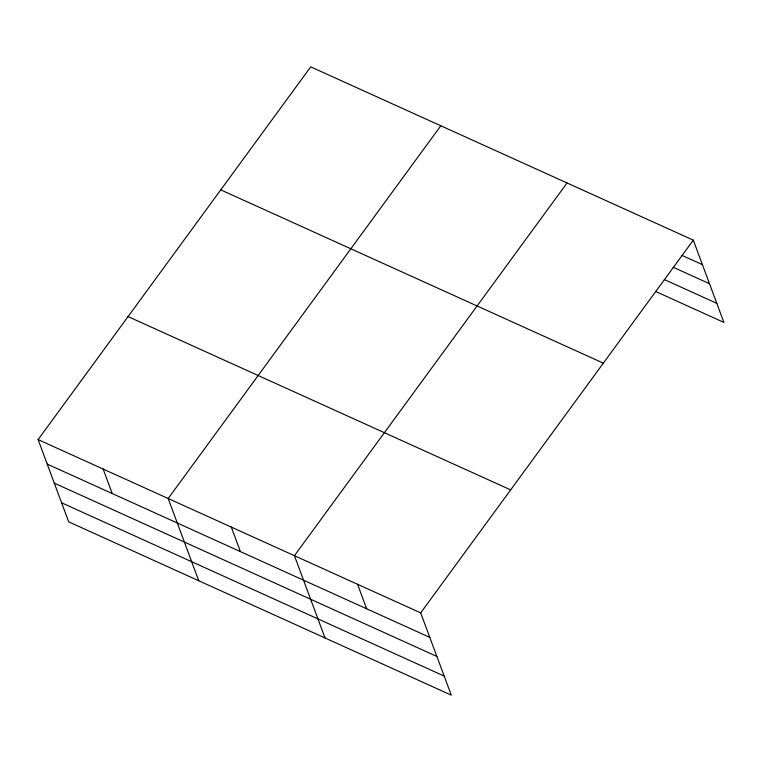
<?xml version="1.0" encoding="UTF-8"?>
<svg xmlns="http://www.w3.org/2000/svg" width="762" height="762" viewBox="0 0 762 762"><rect width="100%" height="100%" fill="white"/><g stroke="black" fill="none" stroke-linecap="round" stroke-linejoin="round"><path stroke-width="1.14" d="M38.1 439.588L420.681 612.886L451.275 695.144L68.694 521.846L38.1 439.588L310.725 66.856L693.306 240.154L723.9 322.412L655.425 291.389M440.807 125.778L168.183 498.51L198.768 580.768M567.052 182.966L294.427 555.698L325.022 637.956M420.681 612.886L693.306 240.154M682.085 255.441L702.421 264.643M673.132 267.233L709.508 283.712M664.388 279.597L716.813 303.343M220.761 189.862L603.342 363.15M128.064 316.592L510.654 489.88M47.206 464.087L429.797 637.384M54.302 483.146L436.883 656.444M61.598 502.787L444.189 676.084M357.559 584.292L366.665 608.79M231.305 527.104L240.411 551.602M103.137 469.049L112.252 493.547"/></g></svg>
